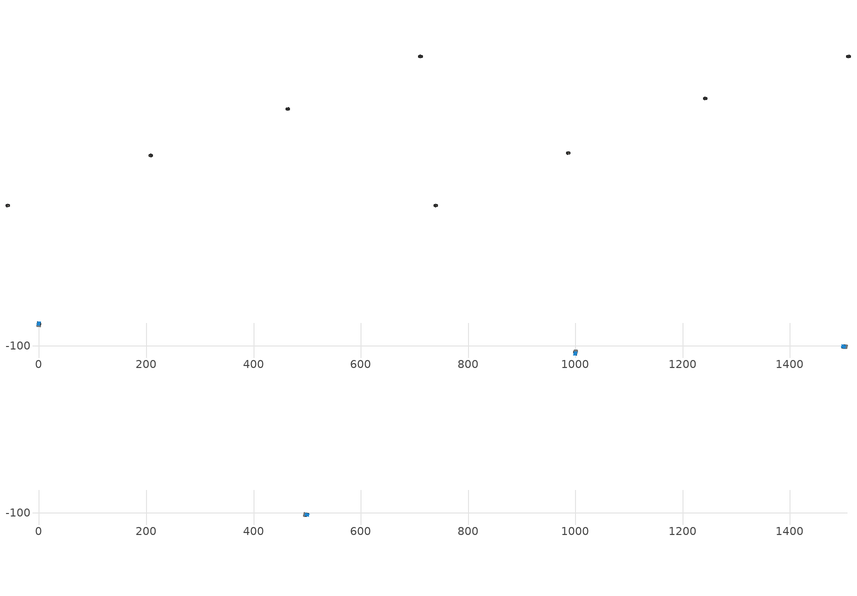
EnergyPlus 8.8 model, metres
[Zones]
0Perim
 floor adiabatic (115mmSandLimeBrick): 2.97,-58.6 2.54,-62.87 -3.43,-62.27 -2.99,-57.99 z4.13
 wall outside (U0-4): 2.97,-58.6 -2.99,-57.99 z4.13:8.25
 wall to 0Core (115mmSandLimeBrick): -3.43,-62.27 2.54,-62.87 z4.13:8.25
 wall adiabatic (115mmSandLimeBrick): -2.99,-57.99 -3.43,-62.27 / 2.54,-62.87 2.97,-58.6 z4.13:8.25
 window (Double): 2.88,-58.59 -2.9,-58 z4.98:6.68
 ceiling adiabatic (115mmSandLimeBrick): 2.97,-58.6 -2.99,-57.99 -3.34,-61.41 2.63,-62.02 z8.25
 roof outside (U0-3): 2.63,-62.02 -3.34,-61.41 -3.43,-62.27 2.54,-62.87 z8.25
0Core
 floor adiabatic (115mmSandLimeBrick): 2.54,-62.87 2.36,-64.61 -3.6,-64 -3.43,-62.27 z4.13
 wall adiabatic (115mmSandLimeBrick): -3.43,-62.27 -3.6,-64 2.36,-64.61 2.54,-62.87 z4.13:8.25
 ceiling adiabatic (115mmSandLimeBrick): 2.54,-62.87 -3.43,-62.27 -3.57,-63.66 2.4,-64.26 z8.25
 roof outside (U0-3): 2.4,-64.26 -3.57,-63.66 -3.6,-64 2.36,-64.61 z8.25
2Perim
 floor adiabatic (115mmSandLimeBrick): 997.02,-114.28 997.36,-109.99 1003.34,-110.47 1003,-114.76 z4.13
 wall outside (U0-4): 997.02,-114.28 1003,-114.76 z4.13:8.25
 wall to 2Core (115mmSandLimeBrick): 1003.34,-110.47 997.36,-109.99 z4.13:8.25
 wall adiabatic (115mmSandLimeBrick): 1003,-114.76 1003.34,-110.47 / 997.36,-109.99 997.02,-114.28 z4.13:8.25
 window (Double): 997.12,-114.28 1002.9,-114.75 z4.98:6.68
 ceiling adiabatic (115mmSandLimeBrick): 997.02,-114.28 1003,-114.76 1003.27,-111.33 997.29,-110.85 z8.25
 roof outside (U0-3): 997.29,-110.85 1003.27,-111.33 1003.34,-110.47 997.36,-109.99 z8.25
2Core
 floor adiabatic (115mmSandLimeBrick): 997.36,-109.99 997.5,-108.26 1003.48,-108.74 1003.34,-110.47 z4.13
 wall adiabatic (115mmSandLimeBrick): 1003.34,-110.47 1003.48,-108.74 997.5,-108.26 997.36,-109.99 z4.13:8.25
 ceiling adiabatic (115mmSandLimeBrick): 997.36,-109.99 1003.34,-110.47 1003.46,-109.08 997.47,-108.6 z8.25
 roof outside (U0-3): 997.47,-108.6 1003.46,-109.08 1003.48,-108.74 997.5,-108.26 z8.25
3Perim
 floor adiabatic (115mmSandLimeBrick): 1500.39,-98.39 1504.66,-98.8 1504.09,-104.77 1499.81,-104.36 z4.13
 wall outside (U0-4): 1500.39,-98.39 1499.81,-104.36 z4.13:8.25
 wall to 3Core (115mmSandLimeBrick): 1504.09,-104.77 1504.66,-98.8 z4.13:8.25
 wall adiabatic (115mmSandLimeBrick): 1499.81,-104.36 1504.09,-104.77 / 1504.66,-98.8 1500.39,-98.39 z4.13:8.25
 window (Double): 1500.38,-98.49 1499.82,-104.26 z4.98:6.68
 ceiling adiabatic (115mmSandLimeBrick): 1500.39,-98.39 1499.81,-104.36 1503.24,-104.69 1503.81,-98.72 z8.25
 roof outside (U0-3): 1503.81,-98.72 1503.24,-104.69 1504.09,-104.77 1504.66,-98.8 z8.25
3Core
 floor adiabatic (115mmSandLimeBrick): 1504.66,-98.8 1506.4,-98.96 1505.82,-104.94 1504.09,-104.77 z4.13
 wall adiabatic (115mmSandLimeBrick): 1504.09,-104.77 1505.82,-104.94 1506.4,-98.96 1504.66,-98.8 z4.13:8.25
 ceiling adiabatic (115mmSandLimeBrick): 1504.66,-98.8 1504.09,-104.77 1505.48,-104.9 1506.05,-98.93 z8.25
 roof outside (U0-3): 1506.05,-98.93 1505.48,-104.9 1505.82,-104.94 1506.4,-98.96 z8.25
1Perim
 floor adiabatic (115mmSandLimeBrick): 499.6,-106.65 495.32,-106.22 495.93,-100.25 500.2,-100.68 z16.5
 wall outside (U0-4): 499.6,-106.65 500.2,-100.68 z16.5:20.63
 wall to 1Core (115mmSandLimeBrick): 495.93,-100.25 495.32,-106.22 z16.5:20.63
 wall adiabatic (115mmSandLimeBrick): 500.2,-100.68 495.93,-100.25 / 495.32,-106.22 499.6,-106.65 z16.5:20.63
 window (Double): 499.61,-106.55 500.19,-100.78 z17.35:19.06
 ceiling adiabatic (115mmSandLimeBrick): 499.6,-106.65 500.2,-100.68 496.78,-100.33 496.18,-106.3 z20.63
 roof outside (U0-3): 496.18,-106.3 496.78,-100.33 495.93,-100.25 495.32,-106.22 z20.63
1Core
 floor adiabatic (115mmSandLimeBrick): 495.32,-106.22 493.59,-106.04 494.19,-100.07 495.93,-100.25 z16.5
 wall adiabatic (115mmSandLimeBrick): 495.93,-100.25 494.19,-100.07 493.59,-106.04 495.32,-106.22 z16.5:20.63
 ceiling adiabatic (115mmSandLimeBrick): 495.32,-106.22 495.93,-100.25 494.54,-100.11 493.94,-106.08 z20.63
 roof outside (U0-3): 493.94,-106.08 494.54,-100.11 494.19,-100.07 493.59,-106.04 z20.63
[Site:GroundTemperature:BuildingSurface]
14, 14, 14, 14, 14, 14, 14, 14, 14, 14, 14, 14
[Site:GroundReflectance]
0.2, 0.2, 0.2, 0.2, 0.2, 0.2, 0.2, 0.2, 0.2, 0.2, 0.2, 0.2
[Site:GroundReflectance:SnowModifier]
1, 1
[Building]
Building: North Axis {deg}=0; Terrain=Suburbs; Loads Convergence Tolerance Value=.04; Temperature Convergence Tolerance Value {deltaC}=.4; Solar Distribution=MinimalShadowing; Maximum Number of Warmup Days=25
[Construction]
115mmSandLimeBrick: Plaster_0.005_115mmSandLimeBrick, Sand-Lime Brick_0.08_115mmSandLimeBrick, Plaster_0.08_115mmSandLimeBrick
U0-4: XPS Board_0.06_U0-4, General Concrete_0.2_U0-4
U0-3: XPS Board_0.12_U0-3, General Concrete_0.2_U0-3
Double: Generic Clear Glass 6mm_0.006_Double, ARGON_0.0013_Double, Generic Clear Glass 6mm_0.006_Double
[Material] Roughness=Rough; Thermal Absorptance=0.9
Name | Thickness {m} | Conductivity {W/m-K} | Density {kg/m3} | Specific Heat {J/kg-K} | Solar Absorptance | Visible Absorptance
Plaster_0.005_115mmSandLimeBrick | 0.005 | 1 | 2000 | 1130 | 0.6 | 0.6
Sand-Lime Brick_0.08_115mmSandLimeBrick | 0.08 | 0.56 | 1200 | 1000 | 0.6 | 0.6
Plaster_0.08_115mmSandLimeBrick | 0.08 | 1 | 2000 | 1130 | 0.6 | 0.6
XPS Board_0.06_U0-4 | 0.06 | 0.034 | 35 | 1400 | 0.6 | 0.6
General Concrete_0.2_U0-4; General Concrete_0.2_U0-3 | 0.2 | 2 | 2400 | 950 | 0.7 | 0.7
XPS Board_0.12_U0-3 | 0.12 | 0.034 | 35 | 1400 | 0.6 | 0.6
[WindowMaterial:Glazing]
Generic Clear Glass 6mm_0.006_Double: Optical Data Type=SpectralAverage; Window Glass Spectral Data Set=SpectralAverage; Thickness {m}=0.006; Solar Transmittance at Normal Incidence=0.68; Front Side Solar Reflectance at Normal Incidence=0.09; Back Side Solar Reflectance at Normal Incidence=0.1; Visible Transmittance at Normal Incidence=0.81; Front Side Visible Reflectance at Normal Incidence=0.11; Back Side Visible Reflectance at Normal Incidence=0.12; Infrared Transmittance at Normal Incidence=0; Front Side Infrared Hemispherical Emissivity=0.2; Back Side Infrared Hemispherical Emissivity=0.2; Conductivity {W/m-K}=0.9; Dirt Correction Factor for Solar and Visible Transmittance=1
[WindowMaterial:Gas]
ARGON_0.0013_Double: Gas Type=ARGON; Thickness {m}=0.0013
[EnergyManagementSystem:Sensor]
Name | Output:Variable or Output:Meter Index Key | Output:Variable or Output:Meter
OutdoorTemp | Environment | Site Outdoor Air Drybulb Temperature
OutdoorRelHumid | Environment | Site Outdoor Air Relative Humidity
USRNATVENT_0Perim; USRNATVENT_1Perim; USRNATVENT_2Perim; USRNATVENT_3Perim | AllOff | Schedule Value
[Zone] Type=1; Multiplier=1; Zone Inside Convection Algorithm=TARP; Zone Outside Convection Algorithm=DOE-2
Name | Volume {m3} | Floor Area {m2}
0Perim; 1Perim; 2Perim; 3Perim | 106.403 | 25.7883
0Core; 1Core; 2Core; 3Core | 43.1161 | 10.4498
[People] Number of People Schedule=30HrWk; Number of People Calculation Method=People/Area; People per Zone Floor Area {person/m2}=0.25; Fraction Radiant=0.3; Sensible Heat Fraction=AUTOCALCULATE; Carbon Dioxide Generation Rate {m3/s-W}=3.82e-08; Enable ASHRAE 55 Comfort Warnings=No; Mean Radiant Temperature Calculation Type=ZoneAveraged; Clothing Insulation Calculation Method=DynamicClothingModelASHRAE55; Thermal Comfort Model 1 Type=AdaptiveASH55
Name | Zone or ZoneList | Activity Level Schedule | Work Efficiency Schedule | Air Velocity Schedule
People 0Perim | 0Perim | 0PerimPeopleActivity | 0PerimWorkEfficiency | 0PerimAirVelocity
People 0Core | 0Core | 0CorePeopleActivity | 0CoreWorkEfficiency | 0CoreAirVelocity
People 1Perim | 1Perim | 1PerimPeopleActivity | 1PerimWorkEfficiency | 1PerimAirVelocity
People 1Core | 1Core | 1CorePeopleActivity | 1CoreWorkEfficiency | 1CoreAirVelocity
People 2Perim | 2Perim | 2PerimPeopleActivity | 2PerimWorkEfficiency | 2PerimAirVelocity
People 2Core | 2Core | 2CorePeopleActivity | 2CoreWorkEfficiency | 2CoreAirVelocity
People 3Perim | 3Perim | 3PerimPeopleActivity | 3PerimWorkEfficiency | 3PerimAirVelocity
People 3Core | 3Core | 3CorePeopleActivity | 3CoreWorkEfficiency | 3CoreAirVelocity
[ElectricEquipment] Schedule=30HrWk; Design Level Calculation Method=Watts/Area; Watts per Zone Floor Area {W/m2}=15; Fraction Latent=0; Fraction Radiant=.2; Fraction Lost=0
Name | Zone or ZoneList
0Perim Equipment 1 | 0Perim
0Core Equipment 1 | 0Core
1Perim Equipment 1 | 1Perim
1Core Equipment 1 | 1Core
2Perim Equipment 1 | 2Perim
2Core Equipment 1 | 2Core
3Perim Equipment 1 | 3Perim
3Core Equipment 1 | 3Core
[Lights] Schedule=30HrWk; Design Level Calculation Method=Watts/Area; Watts per Zone Floor Area {W/m2}=10; Return Air Fraction=0; Fraction Radiant=.42; Fraction Visible=.18; Fraction Replaceable=1
Name | Zone or ZoneList
0Perim General lighting | 0Perim
0Core General lighting | 0Core
1Perim General lighting | 1Perim
1Core General lighting | 1Core
2Perim General lighting | 2Perim
2Core General lighting | 2Core
3Perim General lighting | 3Perim
3Core General lighting | 3Core
[Daylighting:Controls] Daylighting Method=SplitFlux; Lighting Control Type=Continuous; Minimum Input Power Fraction for Continuous or ContinuousOff Dimming Control=0.1; Minimum Light Output Fraction for Continuous or ContinuousOff Dimming Control=0.1; Number of Stepped Control Steps=3; Probability Lighting will be Reset When Needed in Manual Stepped Control=1; Glare Calculation Azimuth Angle of View Direction Clockwise from Zone y-Axis {deg}=0; Maximum Allowable Discomfort Glare Index=22; Fraction of Zone Controlled by Reference Point 1=1; Illuminance Setpoint at Reference Point 1 {lux}=500
Name | Zone | Glare Calculation Daylighting Reference Point | Daylighting Reference Point 1
0Perim_DaylCtrl | 0Perim | 0Perim_DaylRefPt1 | 0Perim_DaylRefPt1
0Core_DaylCtrl | 0Core | 0Core_DaylRefPt1 | 0Core_DaylRefPt1
1Perim_DaylCtrl | 1Perim | 1Perim_DaylRefPt1 | 1Perim_DaylRefPt1
1Core_DaylCtrl | 1Core | 1Core_DaylRefPt1 | 1Core_DaylRefPt1
2Perim_DaylCtrl | 2Perim | 2Perim_DaylRefPt1 | 2Perim_DaylRefPt1
2Core_DaylCtrl | 2Core | 2Core_DaylRefPt1 | 2Core_DaylRefPt1
3Perim_DaylCtrl | 3Perim | 3Perim_DaylRefPt1 | 3Perim_DaylRefPt1
3Core_DaylCtrl | 3Core | 3Core_DaylRefPt1 | 3Core_DaylRefPt1
[ZoneControl:Thermostat]
Name | Zone or ZoneList | Control Type Schedule | Control 1
0Perim Thermostat | 0Perim | 0PerimZoneControlTypeSched | Dual Setpoint - Zone 0Perim
0Core Thermostat | 0Core | 0CoreZoneControlTypeSched | Dual Setpoint - Zone 0Core
1Perim Thermostat | 1Perim | 1PerimZoneControlTypeSched | Dual Setpoint - Zone 1Perim
1Core Thermostat | 1Core | 1CoreZoneControlTypeSched | Dual Setpoint - Zone 1Core
2Perim Thermostat | 2Perim | 2PerimZoneControlTypeSched | Dual Setpoint - Zone 2Perim
2Core Thermostat | 2Core | 2CoreZoneControlTypeSched | Dual Setpoint - Zone 2Core
3Perim Thermostat | 3Perim | 3PerimZoneControlTypeSched | Dual Setpoint - Zone 3Perim
3Core Thermostat | 3Core | 3CoreZoneControlTypeSched | Dual Setpoint - Zone 3Core
[ThermostatSetpoint:DualSetpoint]
Name | Heating Setpoint Temperature Schedule | Cooling Setpoint Temperature Schedule
Dual Setpoint - Zone 0Perim | 0PerimHeating_SP_Sch | 0PerimCooling_SP_Sch
Dual Setpoint - Zone 0Core | 0CoreHeating_SP_Sch | 0CoreCooling_SP_Sch
Dual Setpoint - Zone 1Perim | 1PerimHeating_SP_Sch | 1PerimCooling_SP_Sch
Dual Setpoint - Zone 1Core | 1CoreHeating_SP_Sch | 1CoreCooling_SP_Sch
Dual Setpoint - Zone 2Perim | 2PerimHeating_SP_Sch | 2PerimCooling_SP_Sch
Dual Setpoint - Zone 2Core | 2CoreHeating_SP_Sch | 2CoreCooling_SP_Sch
Dual Setpoint - Zone 3Perim | 3PerimHeating_SP_Sch | 3PerimCooling_SP_Sch
Dual Setpoint - Zone 3Core | 3CoreHeating_SP_Sch | 3CoreCooling_SP_Sch
[Zone equipment]
0Perim: 0Perim Ideal Loads Air
0Core: 0Core Ideal Loads Air
1Perim: 1Perim Ideal Loads Air
1Core: 1Core Ideal Loads Air
2Perim: 2Perim Ideal Loads Air
2Core: 2Core Ideal Loads Air
3Perim: 3Perim Ideal Loads Air
3Core: 3Core Ideal Loads Air
[ZoneHVAC:IdealLoadsAirSystem] Maximum Heating Supply Air Temperature {C}=30; Minimum Cooling Supply Air Temperature {C}=18; Maximum Heating Supply Air Humidity Ratio {kgWater/kgDryAir}=0.01; Minimum Cooling Supply Air Humidity Ratio {kgWater/kgDryAir}=0.008; Heating Limit=NoLimit; Maximum Heating Air Flow Rate {m3/s}=100; Cooling Limit=NoLimit; Maximum Cooling Air Flow Rate {m3/s}=100; Heating Availability Schedule=AllOn; Cooling Availability Schedule=AllOn; Dehumidification Control Type=None; Humidification Control Type=None; Demand Controlled Ventilation Type=OccupancySchedule; Outdoor Air Economizer Type=DifferentialEnthalpy; Heat Recovery Type=Enthalpy; Sensible Heat Recovery Effectiveness=0.7; Latent Heat Recovery Effectiveness=0.65
Name | Design Specification Outdoor Air Object
0Perim Ideal Loads Air | 0PerimMinFreshAir
0Core Ideal Loads Air | 0CoreMinFreshAir
1Perim Ideal Loads Air | 1PerimMinFreshAir
1Core Ideal Loads Air | 1CoreMinFreshAir
2Perim Ideal Loads Air | 2PerimMinFreshAir
2Core Ideal Loads Air | 2CoreMinFreshAir
3Perim Ideal Loads Air | 3PerimMinFreshAir
3Core Ideal Loads Air | 3CoreMinFreshAir
[DesignSpecification:OutdoorAir] Outdoor Air Method=Sum; Outdoor Air Flow per Person {m3/s-person}=0.001; Outdoor Air Flow per Zone Floor Area {m3/s-m2}=0.001; Outdoor Air Schedule=60HrWk
0PerimMinFreshAir; 0CoreMinFreshAir; 1PerimMinFreshAir; 1CoreMinFreshAir; 2PerimMinFreshAir; 2CoreMinFreshAir; 3PerimMinFreshAir; 3CoreMinFreshAir
[ZoneVentilation:DesignFlowRate] Schedule=AllOn; Design Flow Rate Calculation Method=AirChanges/Hour; Air Changes per Hour {1/hr}=0; Ventilation Type=NATURAL; Fan Pressure Rise {Pa}=0; Fan Total Efficiency=1; Constant Term Coefficient=1; Temperature Term Coefficient=0; Velocity Term Coefficient=0; Velocity Squared Term Coefficient=0; Minimum Indoor Temperature {C}=18; Delta Temperature {deltaC}=1; Maximum Wind Speed {m/s}=40
Name | Zone or ZoneList
0Perim ScheduledVent | 0Perim
1Perim ScheduledVent | 1Perim
2Perim ScheduledVent | 2Perim
3Perim ScheduledVent | 3Perim
[EnergyManagementSystem:Actuator] Actuated Component Type=Schedule:Constant; Actuated Component Control Type=Schedule Value
Name | Actuated Component Unique
NATVENT_AVAIL_SCHED_ACTUATOR_0Perim | NATVENT_AVAIL_SCHED_0Perim
NATVENT_AVAIL_SCHED_ACTUATOR_1Perim | NATVENT_AVAIL_SCHED_1Perim
NATVENT_AVAIL_SCHED_ACTUATOR_2Perim | NATVENT_AVAIL_SCHED_2Perim
NATVENT_AVAIL_SCHED_ACTUATOR_3Perim | NATVENT_AVAIL_SCHED_3Perim
[EnergyManagementSystem:ProgramCallingManager]
My 0Perim_Setpoint_Schedule_Calculator_Example: BeginTimestepBeforePredictor; 0Perim_ErlEnforceBinary
My 1Perim_Setpoint_Schedule_Calculator_Example: BeginTimestepBeforePredictor; 1Perim_ErlEnforceBinary
My 2Perim_Setpoint_Schedule_Calculator_Example: BeginTimestepBeforePredictor; 2Perim_ErlEnforceBinary
My 3Perim_Setpoint_Schedule_Calculator_Example: BeginTimestepBeforePredictor; 3Perim_ErlEnforceBinary
[EnergyManagementSystem:Program]
0Perim_ErlEnforceBinary: IF (USRNATVENT_0Perim > 0); Set NATVENT_AVAIL_SCHED_ACTUATOR_0Perim = 1; ELSE; Set NATVENT_AVAIL_SCHED_ACTUATOR_0Perim = 0; ENDIF
1Perim_ErlEnforceBinary: IF (USRNATVENT_1Perim > 0); Set NATVENT_AVAIL_SCHED_ACTUATOR_1Perim = 1; ELSE; Set NATVENT_AVAIL_SCHED_ACTUATOR_1Perim = 0; ENDIF
2Perim_ErlEnforceBinary: IF (USRNATVENT_2Perim > 0); Set NATVENT_AVAIL_SCHED_ACTUATOR_2Perim = 1; ELSE; Set NATVENT_AVAIL_SCHED_ACTUATOR_2Perim = 0; ENDIF
3Perim_ErlEnforceBinary: IF (USRNATVENT_3Perim > 0); Set NATVENT_AVAIL_SCHED_ACTUATOR_3Perim = 1; ELSE; Set NATVENT_AVAIL_SCHED_ACTUATOR_3Perim = 0; ENDIF
[ZoneVentilation:WindandStackOpenArea] Opening Area {m2}=7.92193; Opening Effectiveness=0; Effective Angle {deg}=0; Height Difference {m}=0.426828; Discharge Coefficient for Opening=0.6; Minimum Indoor Temperature {C}=22; Maximum Indoor Temperature {C}=100; Delta Temperature {deltaC}=1; Minimum Outdoor Temperature {C}=22; Maximum Outdoor Temperature {C}=26; Maximum Wind Speed {m/s}=40
Name | Zone | Opening Area Fraction Schedule
0PerimNatVent_Buoy | 0Perim | NATVENT_AVAIL_SCHED_0Perim
1PerimNatVent_Buoy | 1Perim | NATVENT_AVAIL_SCHED_1Perim
2PerimNatVent_Buoy | 2Perim | NATVENT_AVAIL_SCHED_2Perim
3PerimNatVent_Buoy | 3Perim | NATVENT_AVAIL_SCHED_3Perim
[ZoneInfiltration:DesignFlowRate] Schedule=On; Design Flow Rate Calculation Method=AirChanges/Hour; Air Changes per Hour {1/hr}=0.05; Constant Term Coefficient=1; Temperature Term Coefficient=0; Velocity Term Coefficient=0; Velocity Squared Term Coefficient=0
Name | Zone or ZoneList
0PerimInfiltration | 0Perim
1PerimInfiltration | 1Perim
2PerimInfiltration | 2Perim
3PerimInfiltration | 3Perim
[WaterUse:Equipment]
Name | Peak Flow Rate {m3/s} | Flow Rate Fraction Schedule | Target Temperature Schedule | Hot Water Supply Temperature Schedule | Cold Water Supply Temperature Schedule
DHW 0Perim | 0 | equipOffice | DHW Supply Temperature 0Perim | DHW Supply Temperature 0Perim | DHW Mains Temperature 0Perim
DHW 0Core | 2.90273e-06 | 60HrWk | DHW Supply Temperature 0Core | DHW Supply Temperature 0Core | DHW Mains Temperature 0Core
DHW 1Perim | 0 | equipOffice | DHW Supply Temperature 1Perim | DHW Supply Temperature 1Perim | DHW Mains Temperature 1Perim
DHW 1Core | 2.90273e-06 | 60HrWk | DHW Supply Temperature 1Core | DHW Supply Temperature 1Core | DHW Mains Temperature 1Core
DHW 2Perim | 0 | equipOffice | DHW Supply Temperature 2Perim | DHW Supply Temperature 2Perim | DHW Mains Temperature 2Perim
DHW 2Core | 2.90273e-06 | 60HrWk | DHW Supply Temperature 2Core | DHW Supply Temperature 2Core | DHW Mains Temperature 2Core
DHW 3Perim | 0 | equipOffice | DHW Supply Temperature 3Perim | DHW Supply Temperature 3Perim | DHW Mains Temperature 3Perim
DHW 3Core | 2.90273e-06 | 60HrWk | DHW Supply Temperature 3Core | DHW Supply Temperature 3Core | DHW Mains Temperature 3Core
[Schedule:Constant]
On: On/Off, 1
0PerimPeopleActivity; 0CorePeopleActivity; 1PerimPeopleActivity; 1CorePeopleActivity; 2PerimPeopleActivity; 2CorePeopleActivity; 3PerimPeopleActivity; 3CorePeopleActivity: Any Number, 125.28
0PerimAirVelocity; 0CoreAirVelocity; 1PerimAirVelocity; 1CoreAirVelocity; 2PerimAirVelocity; 2CoreAirVelocity; 3PerimAirVelocity; 3CoreAirVelocity: Any Number, 0.2
0PerimWorkEfficiency; 0CoreWorkEfficiency; 1PerimWorkEfficiency; 1CoreWorkEfficiency; 2PerimWorkEfficiency; 2CoreWorkEfficiency; 3PerimWorkEfficiency; 3CoreWorkEfficiency: Any Number, 0
0PerimHeating_SP_Sch; 0PerimCooling_SP_Sch; 0CoreHeating_SP_Sch; 0CoreCooling_SP_Sch; 1PerimHeating_SP_Sch; 1PerimCooling_SP_Sch; 1CoreHeating_SP_Sch; 1CoreCooling_SP_Sch; 2PerimHeating_SP_Sch; 2PerimCooling_SP_Sch; 2CoreHeating_SP_Sch; 2CoreCooling_SP_Sch; 3PerimHeating_SP_Sch; 3PerimCooling_SP_Sch; 3CoreHeating_SP_Sch; 3CoreCooling_SP_Sch: Temperature, 22
0PerimZoneControlTypeSched; 0CoreZoneControlTypeSched; 1PerimZoneControlTypeSched; 1CoreZoneControlTypeSched; 2PerimZoneControlTypeSched; 2CoreZoneControlTypeSched; 3PerimZoneControlTypeSched; 3CoreZoneControlTypeSched: Any Number, 4
NATVENT_AVAIL_SCHED_0Perim; NATVENT_AVAIL_SCHED_1Perim; NATVENT_AVAIL_SCHED_2Perim; NATVENT_AVAIL_SCHED_3Perim: Fraction, 1
DHW Supply Temperature 0Perim; DHW Supply Temperature 0Core; DHW Supply Temperature 1Perim; DHW Supply Temperature 1Core; DHW Supply Temperature 2Perim; DHW Supply Temperature 2Core; DHW Supply Temperature 3Perim; DHW Supply Temperature 3Core: Temperature, 65
DHW Mains Temperature 0Perim; DHW Mains Temperature 0Core; DHW Mains Temperature 1Perim; DHW Mains Temperature 1Core; DHW Mains Temperature 2Perim; DHW Mains Temperature 2Core; DHW Mains Temperature 3Perim; DHW Mains Temperature 3Core: Temperature, 10
[Schedule:Year]
30HrWk: 30HrWk, 1, 1, 12, 31
60HrWk: 60HrWk, 1, 1, 12, 31
AllOn: AllOn, 1, 1, 12, 31
equipOffice: equipOffice, 1, 1, 12, 31
AllOff: AllOff, 1, 1, 12, 31
[Schedule:Week:Daily]
30HrWk: 30HrWkDay, 30HrWkDay, 30HrWkDay, 30HrWkDay, 30HrWkDay, 30HrWkDay, 30HrWkDay, 30HrWkDay, 30HrWkDay, 30HrWkDay, 30HrWkDay, 30HrWkDay
60HrWk: 60HrWkDay, 60HrWkDay, 60HrWkDay, 60HrWkDay, 60HrWkDay, 60HrWkDay, 60HrWkDay, 60HrWkDay, 60HrWkDay, 60HrWkDay, 60HrWkDay, 60HrWkDay
AllOn: AllOn, AllOn, AllOn, AllOn, AllOn, AllOn, AllOn, AllOn, AllOn, AllOn, AllOn, AllOn
equipOffice: equipOfficeWeekEnd, equipOffice, equipOffice, equipOffice, equipOffice, equipOffice, equipOfficeWeekEnd, equipOfficeWeekEnd, equipOffice, equipOffice, equipOffice, equipOffice
AllOff: AllOff, AllOff, AllOff, AllOff, AllOff, AllOff, AllOff, AllOff, AllOff, AllOff, AllOff, AllOff
[Schedule:Day:Hourly]
30HrWkDay; equipOffice; equipOfficeWeekEnd: 0.1, 0.1, 0.1, 0.1, 0.1, 0.1, 0.1, 0.2, 0.4, 0.6, 0.8, 0.8, 0.4, 0.6, 0.8, 0.8, 0.4, 0.2, 0.1, 0.1, 0.1, 0.1, 0.1, 0.1
60HrWkDay: 0.2, 0.2, 0.2, 0.2, 0.2, 0.2, 0.2, 0.4, 0.8, 0.8, 1, 1, 0.8, 1, 1, 1, 0.8, 0.4, 0.2, 0.2, 0.2, 0.2, 0.2, 0.2
AllOn: 1, 1, 1, 1, 1, 1, 1, 1, 1, 1, 1, 1, 1, 1, 1, 1, 1, 1, 1, 1, 1, 1, 1, 1
AllOff: 0, 0, 0, 0, 0, 0, 0, 0, 0, 0, 0, 0, 0, 0, 0, 0, 0, 0, 0, 0, 0, 0, 0, 0
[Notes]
----  This file was generated with Archsim v.4.0.2.17
-------------------------ERL SENSORS--------------------------
115mmSandLimeBrick GasType: Partition
